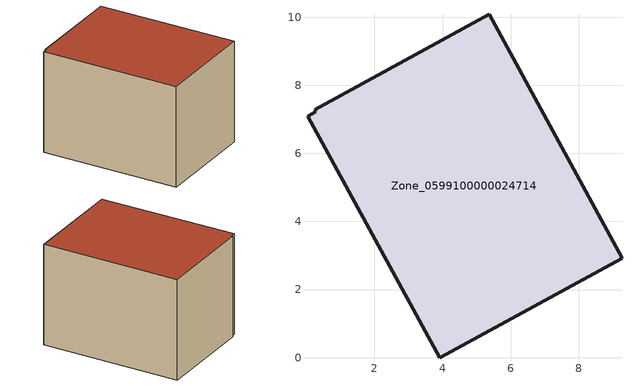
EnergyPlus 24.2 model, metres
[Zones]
Zone_0599100000024714
 floor ground (C_G): 9.27,2.92 3.91,0 0.03,7.09 0.28,7.22 0.25,7.29 5.37,10.08 z0
 wall outside (C_F): 9.27,2.92 5.37,10.08 0.25,7.29 0.28,7.22 0.03,7.09 3.91,0 9.27,2.92 z0:5.95
 roof outside (C_R): 3.91,0 9.27,2.92 5.37,10.08 0.25,7.29 0.28,7.22 0.03,7.09 z5.95
[BUILDING]
Pand.0599100000024714: North Axis=0; Terrain=City; Loads Convergence Tolerance Value=0.04; Temperature Convergence Tolerance Value=0.4; Solar Distribution=FullExterior; Maximum Number of Warmup Days=25; Minimum Number of Warmup Days=1
[Site:Location]
Rotterdam.The.Hague.AP_ZH_NLD Design_Conditions: Latitude=51.96; Longitude=4.45; Time Zone=1; Elevation=-4.5
[SITE:GROUNDTEMPERATURE:BUILDINGSURFACE]
18, 18, 18, 18, 18, 18, 18, 18, 18, 18, 18, 18
[MATERIAL] Thermal Absorptance=0.9; Solar Absorptance=0.7; Visible Absorptance=0.7
Name | Roughness | Thickness | Conductivity | Density | Specific Heat
G.TI.1946-1964 | MediumSmooth | 0.15 | 1 | 540 | 1210
F.TI.1946-1964 | Rough | 0.3 | 0.857143 | 1920 | 840
R.TI.1946-1964 | MediumRough | 0.2 | 0.277778 | 1500 | 1000
[CONSTRUCTION]
C_G: G.TI.1946-1964
C_F: F.TI.1946-1964
C_R: R.TI.1946-1964
[ZONE]
Zone_0599100000024714: Type=1; Multiplier=1; Ceiling Height=Autocalculate; Volume=Autocalculate; Floor Area=autocalculate; Part of Total Floor Area=Yes
[ZONEINFILTRATION:DESIGNFLOWRATE]
Infil_Zone_0599100000024714: Zone or ZoneList or Space or SpaceList=Zone_0599100000024714; Schedule=AlwaysOn; Design Flow Rate Calculation Method=Flow/Area; Flow Rate per Floor Area=0.003; Constant Term Coefficient=1; Temperature Term Coefficient=0; Velocity Term Coefficient=0; Velocity Squared Term Coefficient=0
[HVACTEMPLATE:ZONE:IDEALLOADSAIRSYSTEM]
Zone_0599100000024714: Maximum Heating Supply Air Temperature=50; Minimum Cooling Supply Air Temperature=13; Maximum Heating Supply Air Humidity Ratio=0.0156; Minimum Cooling Supply Air Humidity Ratio=0.0077; Heating Limit=NoLimit; Cooling Limit=NoLimit; Dehumidification Control Type=ConstantSensibleHeatRatio; Cooling Sensible Heat Ratio=0.7; Dehumidification Setpoint=60; Humidification Control Type=None; Humidification Setpoint=30; Outdoor Air Method=None; Outdoor Air Flow Rate per Person=0.00944; Outdoor Air Flow Rate per Zone Floor Area=0; Outdoor Air Flow Rate per Zone=0; Demand Controlled Ventilation Type=None; Outdoor Air Economizer Type=NoEconomizer; Heat Recovery Type=None; Sensible Heat Recovery Effectiveness=0.7; Latent Heat Recovery Effectiveness=0.65
[ZONECONTROL:THERMOSTAT]
ThermostatControl_Zone_0599100000024714: Zone or ZoneList=Zone_0599100000024714; Control Type Schedule=DualSetpointControlType; Control 1=Thermostat_Zone_0599100000024714; Temperature Difference Between Cutout And Setpoint=0
[THERMOSTATSETPOINT:DUALSETPOINT]
Thermostat_Zone_0599100000024714: Heating Setpoint Temperature Schedule=HeatingSetpoint_Zone_0599100000024714; Cooling Setpoint Temperature Schedule=CoolingSetpoint_Zone_0599100000024714
[SCHEDULE:COMPACT]
HeatingSetpoint_Zone_0599100000024714: Through: 12/31, For: AllDays, Until: 24:00, 21
CoolingSetpoint_Zone_0599100000024714: Through: 12/31, For: AllDays, Until: 24:00, 24
DualSetpointControlType: Through: 12/31, For: AllDays, Until: 24:00, 4
AlwaysOn: Through: 12/31, For: AllDays, Until: 24:00, 1
